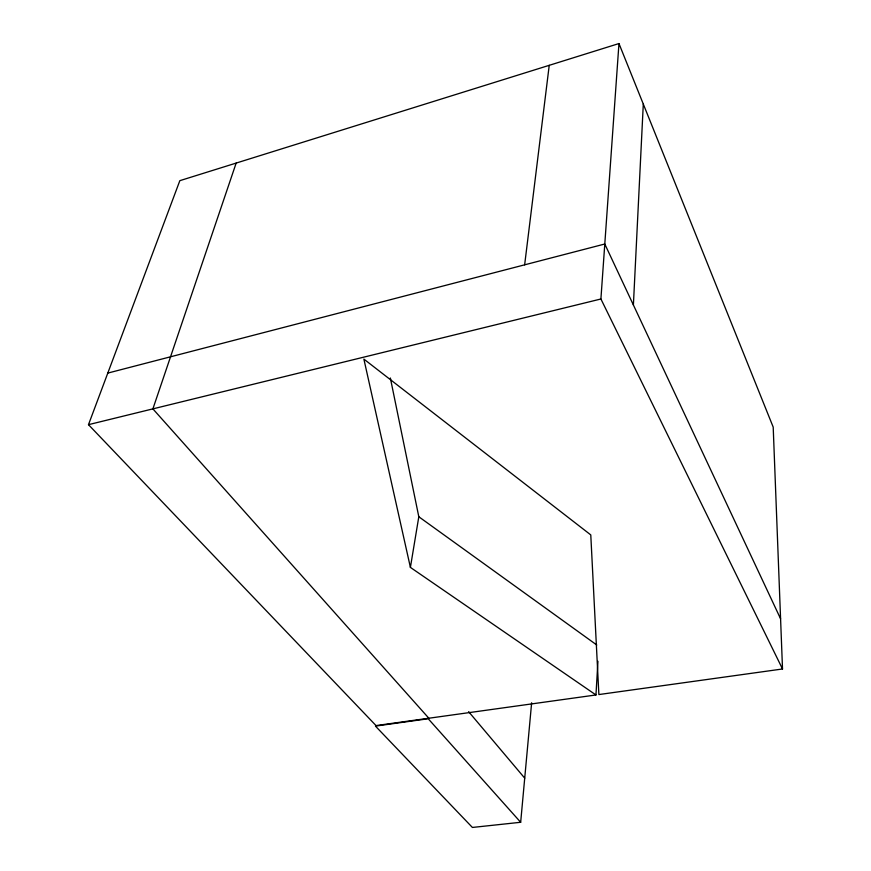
<?xml version="1.0" encoding="UTF-8"?>
<svg xmlns="http://www.w3.org/2000/svg" width="871" height="871" viewBox="0 0 871 871"><rect width="100%" height="100%" fill="white"/><g stroke="black" fill="none" stroke-linecap="round" stroke-linejoin="round"><path stroke-width="1.31" d="M633.391 304.981L643.299 104.052M595.96 694.96L410.404 567.402L363.882 359.102L590.778 534.914L598.878 694.557L782.517 668.982L773.198 427.106L618.965 43.55L179.84 180.667L88.483 424.667L376.032 725.587L595.96 694.96L597.942 661.274M782.517 668.982L600.903 298.993L618.965 43.55M520.673 822.278L428.227 718.76L375.445 726.109L472.398 827.45L520.673 822.278L531.637 702.777M524.647 264.828L549.231 65.325M410.404 567.402L418.809 516.753L390.35 377.992M236.161 163.073L152.893 408.869L428.848 718.237M107.797 373.093L604.79 244.011L780.579 618.791M88.483 424.667L600.903 298.993M418.809 516.753L596.777 644.997M468.609 711.651L524.723 778.151"/></g></svg>
